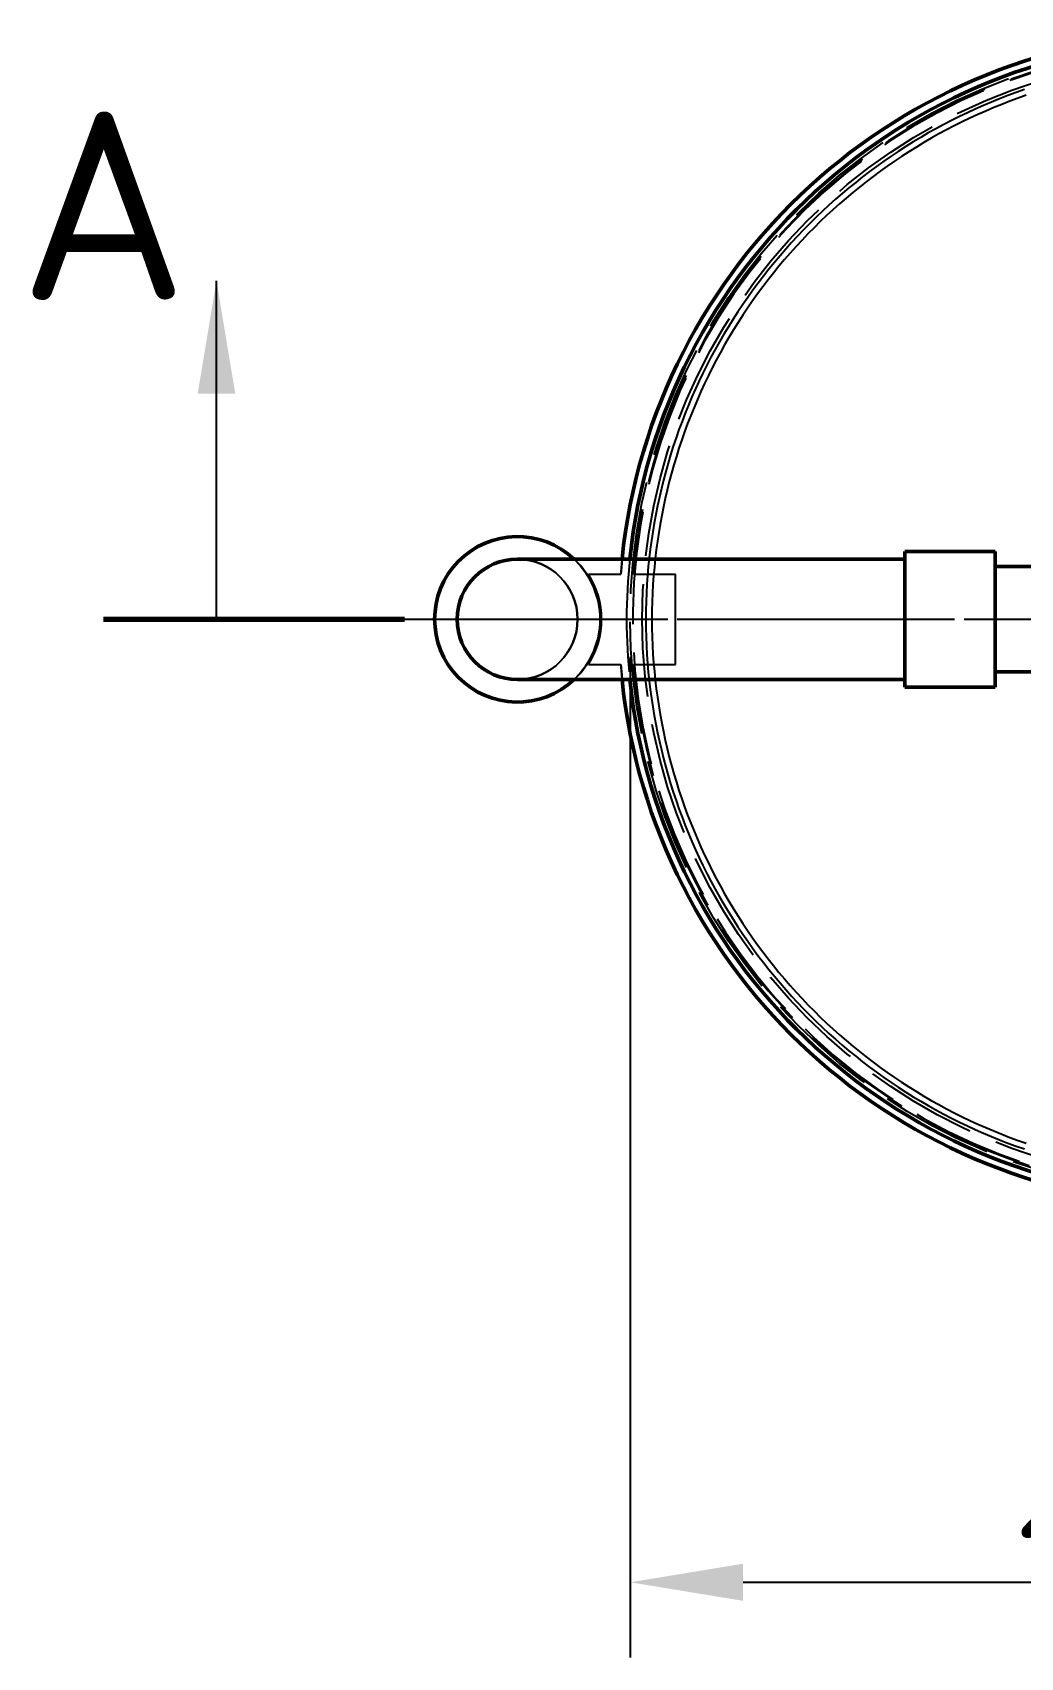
# Model space of a CAD drawing. Header units: millimetres. Extents: x 0 to 420, y 0 to 297.
# Drawn here: x 53.31 to 79.58, y 101.8 to 145 of the extents above; entities that cross this region are included whole.
import ezdxf
from ezdxf.enums import TextEntityAlignment as Align

# ---------------------------------------------------------------- set-up
doc = ezdxf.new("R2010")
doc.units = ezdxf.units.MM
doc.linetypes.add('ISO02-TRAZOS', pattern=[3.75, 3, -0.75])
doc.linetypes.add('ISO04-TRAZO-PUNTO', pattern=[7.625, 6, -0.75, 0.125, -0.75])
for name, color, linetype, lineweight in [('01-VISIBLE', 7, 'CONTINUOUS', 50), ('02-OCULTA', 4, 'ISO02-TRAZOS', 25), ('03-EJE', 1, 'ISO04-TRAZO-PUNTO', 25), ('04-COTA', 3, 'CONTINUOUS', 25), ('06-TEXTO', 7, 'CONTINUOUS', 25), ('07-RECUADRO', 7, 'CONTINUOUS', 70), ('08-FINA', 5, 'CONTINUOUS', 25)]:
    doc.layers.add(name, color=color, linetype=linetype, lineweight=lineweight)
doc.styles.add('ISO3098', font='isocpeur.ttf')
doc.dimstyles.new('FLAMA-ISO', dxfattribs={"dimtxt": 3.5, "dimasz": 3, "dimexe": 2, "dimexo": 1, "dimgap": 1, "dimtad": 1, "dimdec": 1, "dimtxsty": 'ISO3098', "dimcen": 2.5, "dimclrd": 3, "dimclre": 3, "dimclrt": 3, "dimazin": 3, "dimtfac": 1, "dimtmove": 0, "dimatfit": 3, "dimlwd": 25, "dimlwe": 25})

msp = doc.modelspace()

# ---------------------------------------------------------------- hatches: boundary and pattern name
at = {"layer": '08-FINA'}
h = msp.add_hatch(color=7, dxfattribs=at)
h.dxf.hatch_style = 1
h.paths.add_polyline_path([(58.2, 138.4), (57.7, 135.4), (58.7, 135.4)])

# ---------------------------------------------------------------- linework, layer by layer
at = {"layer": '01-VISIBLE'}
for p, q in [((76.5, 131), (74.2, 131)), ((78.9, 131.2), (76.5, 131.2)), ((80.403, 130.8), (78.9, 130.8)), ((80.403, 128), (78.9, 128)), ((76.5, 127.8), (74.2, 127.8)), ((78.9, 127.6), (76.5, 127.6))]:
    msp.add_line(p, q, dxfattribs=at)
for points in [[(74.2, 131), (74.1, 131), (74, 131), (73.9, 131), (73.8, 131), (73.7, 131), (73.6, 131), (73.5, 131), (73.4, 131), (73.3, 131), (73.2, 131), (73.1, 131), (73, 131), (72.9, 131), (72.8, 131), (72.7, 131), (72.6, 131), (72.5, 131), (72.4, 131), (72.3, 131), (72.2, 131), (72.1, 131), (72, 131), (71.9, 131), (71.8, 131), (71.7, 131), (71.6, 131), (71.5, 131), (71.4, 131), (71.3, 131), (71.2, 131), (71.1, 131), (71, 131), (70.9, 131), (70.8, 131), (70.7, 131), (70.6, 131), (70.5, 131), (70.4, 131), (70.3, 131), (70.2, 131), (70.1, 131), (70, 131), (69.9, 131), (69.8, 131), (69.7, 131), (69.6, 131), (69.5, 131), (69.4, 131), (69.3, 131), (69.2, 131), (69.1, 131), (69, 131), (68.9, 131), (68.8, 131), (68.7, 131), (68.6, 131), (68.5, 131), (68.4, 131), (68.3, 131), (68.2, 131), (68.1, 131), (68, 131), (67.9, 131), (67.8, 131), (67.7, 131), (67.6, 131), (67.5, 131), (67.4, 131), (67.3, 131), (67.2, 131), (67.1, 131), (67, 131), (66.9, 131), (66.8, 131), (66.7, 131), (66.6, 131), (66.5, 131), (66.4, 131), (66.3, 131), (66.2, 131)], [(76.5, 127.6), (76.5, 127.7), (76.5, 127.8), (76.5, 127.9), (76.5, 128), (76.5, 128.1), (76.5, 128.2), (76.5, 128.3), (76.5, 128.4), (76.5, 128.5), (76.5, 128.6), (76.5, 128.7), (76.5, 128.8), (76.5, 128.9), (76.5, 129), (76.5, 129.1), (76.5, 129.2), (76.5, 129.3), (76.5, 129.4), (76.5, 129.5), (76.5, 129.6), (76.5, 129.7), (76.5, 129.8), (76.5, 129.9), (76.5, 130), (76.5, 130.1), (76.5, 130.2), (76.5, 130.3), (76.5, 130.4), (76.5, 130.5), (76.5, 130.6), (76.5, 130.7), (76.5, 130.8), (76.5, 130.9), (76.5, 131), (76.5, 131.1), (76.5, 131.2)], [(78.9, 127.6), (78.9, 127.7), (78.9, 127.8), (78.9, 127.9), (78.9, 128), (78.9, 128.1), (78.9, 128.2), (78.9, 128.3), (78.9, 128.4), (78.9, 128.5), (78.9, 128.6), (78.9, 128.7), (78.9, 128.8), (78.9, 128.9), (78.9, 129), (78.9, 129.1), (78.9, 129.2), (78.9, 129.3), (78.9, 129.4), (78.9, 129.5), (78.9, 129.6), (78.9, 129.7), (78.9, 129.8), (78.9, 129.9), (78.9, 130), (78.9, 130.1), (78.9, 130.2), (78.9, 130.3), (78.9, 130.4), (78.9, 130.5), (78.9, 130.6), (78.9, 130.7), (78.9, 130.8), (78.9, 130.9), (78.9, 131), (78.9, 131.1), (78.9, 131.2)], [(74.2, 127.8), (74.1, 127.8), (74, 127.8), (73.9, 127.8), (73.8, 127.8), (73.7, 127.8), (73.6, 127.8), (73.5, 127.8), (73.4, 127.8), (73.3, 127.8), (73.2, 127.8), (73.1, 127.8), (73, 127.8), (72.9, 127.8), (72.8, 127.8), (72.7, 127.8), (72.6, 127.8), (72.5, 127.8), (72.4, 127.8), (72.3, 127.8), (72.2, 127.8), (72.1, 127.8), (72, 127.8), (71.9, 127.8), (71.8, 127.8), (71.7, 127.8), (71.6, 127.8), (71.5, 127.8), (71.4, 127.8), (71.3, 127.8), (71.2, 127.8), (71.1, 127.8), (71, 127.8), (70.9, 127.8), (70.8, 127.8), (70.7, 127.8), (70.6, 127.8), (70.5, 127.8), (70.4, 127.8), (70.3, 127.8), (70.2, 127.8), (70.1, 127.8), (70, 127.8), (69.9, 127.8), (69.8, 127.8), (69.7, 127.8), (69.6, 127.8), (69.5, 127.8), (69.4, 127.8), (69.3, 127.8), (69.2, 127.8), (69.1, 127.8), (69, 127.8), (68.9, 127.8), (68.8, 127.8), (68.7, 127.8), (68.6, 127.8), (68.5, 127.8), (68.4, 127.8), (68.3, 127.8), (68.2, 127.8), (68.1, 127.8), (68, 127.8), (67.9, 127.8), (67.8, 127.8), (67.7, 127.8), (67.6, 127.8), (67.5, 127.8), (67.4, 127.8), (67.3, 127.8), (67.2, 127.8), (67.1, 127.8), (67, 127.8), (66.9, 127.8), (66.8, 127.8), (66.7, 127.8), (66.6, 127.8), (66.5, 127.8), (66.4, 127.8), (66.3, 127.8), (66.2, 127.8)]]:
    msp.add_lwpolyline(points, dxfattribs=at)
for centre, radius, start, end in [((84.5, 129.4), 15.6, 7.3659, 174.1132), ((84.5, 129.4), 15.396, 7.464, 174.0349), ((66.2, 129.4), 2.2, 46.6582, -46.6582), ((66.2, 129.4), 1.6, 90, -90), ((84.5, 129.4), 15.6, -174.1132, -7.3659), ((84.5, 129.4), 15.396, -174.0349, -7.464)]:
    msp.add_arc(centre, radius, start, end, dxfattribs=at)
at = {"layer": '02-OCULTA'}
for p, q in [((68.091, 130.6), (68.946, 130.6)), ((68.091, 130.6), (68.946, 130.6)), ((69.287, 130.6), (70.4, 130.6)), ((69.287, 130.6), (70.4, 130.6)), ((70.4, 128.2), (70.4, 130.6)), ((70.4, 128.2), (70.4, 130.6)), ((68.091, 128.2), (68.946, 128.2)), ((68.091, 128.2), (68.946, 128.2)), ((69.287, 128.2), (70.4, 128.2)), ((69.287, 128.2), (70.4, 128.2))]:
    msp.add_line(p, q, dxfattribs=at)
for points in [[(79.679, 143.482), (79.458, 143.404), (79.239, 143.323), (79.021, 143.239), (78.804, 143.151), (78.589, 143.06), (78.375, 142.966), (78.163, 142.868), (77.952, 142.767), (77.743, 142.662), (77.535, 142.554), (77.329, 142.443), (77.125, 142.329), (76.923, 142.212), (76.723, 142.091), (76.525, 141.967), (76.328, 141.841), (76.134, 141.711), (75.941, 141.578), (75.751, 141.442), (75.563, 141.303), (75.377, 141.161), (75.194, 141.016), (75.012, 140.869), (74.833, 140.718), (74.657, 140.565), (74.483, 140.409), (74.311, 140.25), (74.142, 140.089), (73.975, 139.925), (73.811, 139.758), (73.65, 139.589), (73.491, 139.417), (73.335, 139.243), (73.182, 139.067), (73.032, 138.888), (72.884, 138.706), (72.739, 138.523), (72.598, 138.337), (72.459, 138.149), (72.323, 137.959), (72.19, 137.766), (72.06, 137.572), (71.933, 137.375), (71.81, 137.177), (71.689, 136.977), (71.572, 136.774), (71.457, 136.57), (71.346, 136.365), (71.239, 136.157), (71.134, 135.948), (71.033, 135.737), (70.935, 135.525), (70.84, 135.311), (70.749, 135.096), (70.662, 134.879), (70.577, 134.661), (70.496, 134.442), (70.419, 134.221), (70.345, 133.999), (70.274, 133.777), (70.207, 133.553), (70.144, 133.328), (70.084, 133.102), (70.027, 132.875), (69.974, 132.647), (69.925, 132.418), (69.879, 132.189), (69.837, 131.959), (69.799, 131.729), (69.764, 131.497), (69.733, 131.266), (69.705, 131.034), (69.681, 130.801), (69.661, 130.568), (69.645, 130.335), (69.632, 130.101), (69.623, 129.868), (69.618, 129.634), (69.616, 129.4), (69.617, 129.166), (69.623, 128.933), (69.632, 128.699), (69.645, 128.466), (69.661, 128.232), (69.681, 127.999), (69.705, 127.767), (69.733, 127.535), (69.764, 127.303), (69.799, 127.072), (69.837, 126.841), (69.88, 126.611), (69.925, 126.382), (69.975, 126.153), (70.027, 125.926), (70.084, 125.699), (70.144, 125.473), (70.207, 125.248), (70.274, 125.024), (70.345, 124.801), (70.419, 124.579), (70.496, 124.359), (70.577, 124.139), (70.662, 123.921), (70.749, 123.705), (70.841, 123.489), (70.935, 123.275), (71.033, 123.063), (71.134, 122.852), (71.239, 122.643), (71.346, 122.436), (71.457, 122.23), (71.571, 122.026), (71.689, 121.824), (71.809, 121.623), (71.933, 121.425), (72.06, 121.229), (72.19, 121.034), (72.323, 120.842), (72.459, 120.652), (72.597, 120.463), (72.739, 120.278), (72.884, 120.094), (73.032, 119.913), (73.182, 119.734), (73.335, 119.557), (73.491, 119.383), (73.65, 119.211), (73.811, 119.042), (73.975, 118.875), (74.142, 118.711), (74.311, 118.55), (74.483, 118.391), (74.657, 118.235), (74.833, 118.082), (75.012, 117.932), (75.194, 117.784), (75.377, 117.639), (75.563, 117.497), (75.751, 117.359), (75.941, 117.223), (76.134, 117.09), (76.328, 116.96), (76.525, 116.833), (76.723, 116.709), (76.923, 116.589), (77.125, 116.471), (77.329, 116.357), (77.535, 116.246), (77.743, 116.138), (77.952, 116.034), (78.163, 115.933), (78.375, 115.835), (78.589, 115.74), (78.804, 115.649), (79.021, 115.561), (79.239, 115.477), (79.458, 115.396), (79.679, 115.319)], [(79.731, 143.331), (79.512, 143.254), (79.295, 143.174), (79.08, 143.09), (78.865, 143.004), (78.652, 142.913), (78.441, 142.82), (78.231, 142.723), (78.022, 142.623), (77.815, 142.519), (77.61, 142.413), (77.407, 142.303), (77.205, 142.19), (77.005, 142.074), (76.807, 141.954), (76.611, 141.832), (76.416, 141.707), (76.224, 141.578), (76.034, 141.447), (75.846, 141.312), (75.66, 141.175), (75.476, 141.034), (75.294, 140.891), (75.115, 140.745), (74.938, 140.596), (74.763, 140.445), (74.591, 140.29), (74.421, 140.133), (74.254, 139.974), (74.089, 139.811), (73.926, 139.647), (73.767, 139.479), (73.61, 139.31), (73.455, 139.137), (73.304, 138.963), (73.155, 138.786), (73.009, 138.606), (72.866, 138.425), (72.725, 138.241), (72.588, 138.055), (72.453, 137.867), (72.322, 137.676), (72.193, 137.484), (72.068, 137.29), (71.945, 137.094), (71.826, 136.895), (71.71, 136.695), (71.597, 136.494), (71.487, 136.29), (71.381, 136.085), (71.277, 135.878), (71.177, 135.669), (71.08, 135.459), (70.987, 135.248), (70.897, 135.035), (70.81, 134.821), (70.726, 134.605), (70.646, 134.388), (70.57, 134.17), (70.496, 133.95), (70.427, 133.73), (70.361, 133.508), (70.298, 133.286), (70.239, 133.062), (70.183, 132.837), (70.131, 132.612), (70.082, 132.386), (70.037, 132.159), (69.995, 131.932), (69.957, 131.704), (69.923, 131.475), (69.892, 131.246), (69.865, 131.016), (69.842, 130.786), (69.822, 130.555), (69.805, 130.325), (69.793, 130.094), (69.783, 129.863), (69.778, 129.631), (69.776, 129.4), (69.778, 129.169), (69.783, 128.938), (69.792, 128.707), (69.805, 128.476), (69.821, 128.245), (69.841, 128.015), (69.865, 127.784), (69.892, 127.555), (69.923, 127.326), (69.957, 127.097), (69.995, 126.869), (70.037, 126.641), (70.082, 126.414), (70.13, 126.188), (70.183, 125.963), (70.238, 125.738), (70.298, 125.515), (70.36, 125.292), (70.427, 125.071), (70.496, 124.85), (70.57, 124.631), (70.646, 124.413), (70.726, 124.196), (70.81, 123.98), (70.897, 123.766), (70.987, 123.553), (71.08, 123.341), (71.177, 123.131), (71.277, 122.922), (71.381, 122.716), (71.487, 122.51), (71.597, 122.307), (71.71, 122.105), (71.826, 121.905), (71.946, 121.707), (72.068, 121.511), (72.194, 121.316), (72.322, 121.124), (72.454, 120.934), (72.588, 120.746), (72.725, 120.56), (72.866, 120.376), (73.009, 120.194), (73.155, 120.015), (73.304, 119.838), (73.455, 119.663), (73.61, 119.491), (73.767, 119.321), (73.926, 119.154), (74.089, 118.989), (74.253, 118.827), (74.421, 118.667), (74.591, 118.51), (74.763, 118.356), (74.938, 118.204), (75.115, 118.055), (75.294, 117.909), (75.476, 117.766), (75.66, 117.626), (75.846, 117.488), (76.034, 117.354), (76.224, 117.222), (76.416, 117.094), (76.611, 116.968), (76.807, 116.846), (77.005, 116.727), (77.205, 116.611), (77.407, 116.498), (77.61, 116.388), (77.815, 116.281), (78.022, 116.178), (78.231, 116.078), (78.441, 115.981), (78.652, 115.887), (78.865, 115.797), (79.08, 115.71), (79.295, 115.627), (79.512, 115.547), (79.731, 115.47)], [(76.5, 131.2), (76.5, 131.094), (76.5, 130.988), (76.5, 130.883), (76.5, 130.777), (76.5, 130.671), (76.5, 130.565), (76.5, 130.459), (76.5, 130.353), (76.5, 130.247), (76.5, 130.141), (76.5, 130.035), (76.5, 129.93), (76.5, 129.824), (76.5, 129.718), (76.5, 129.612), (76.5, 129.506), (76.5, 129.4)], [(76.5, 127.8), (76.5, 127.9), (76.5, 128), (76.5, 128.1), (76.5, 128.2), (76.5, 128.3), (76.5, 128.4), (76.5, 128.5), (76.5, 128.6), (76.5, 128.7), (76.5, 128.8), (76.5, 128.9), (76.5, 129), (76.5, 129.1), (76.5, 129.2), (76.5, 129.3), (76.5, 129.4), (76.5, 129.5), (76.5, 129.6), (76.5, 129.7), (76.5, 129.8), (76.5, 129.9), (76.5, 130), (76.5, 130.1), (76.5, 130.2), (76.5, 130.3), (76.5, 130.4), (76.5, 130.5), (76.5, 130.6), (76.5, 130.7), (76.5, 130.8), (76.5, 130.9), (76.5, 131)], [(76.5, 131), (76.5, 130.894), (76.5, 130.787), (76.5, 130.68), (76.5, 130.574), (76.5, 130.467), (76.5, 130.36), (76.5, 130.254), (76.5, 130.147), (76.5, 130.04), (76.5, 129.934), (76.5, 129.827), (76.5, 129.72), (76.5, 129.614), (76.5, 129.507), (76.5, 129.4)], [(78.9, 131.2), (78.9, 131.094), (78.9, 130.988), (78.9, 130.883), (78.9, 130.777), (78.9, 130.671), (78.9, 130.565), (78.9, 130.459), (78.9, 130.353), (78.9, 130.247), (78.9, 130.141), (78.9, 130.035), (78.9, 129.93), (78.9, 129.824), (78.9, 129.718), (78.9, 129.612), (78.9, 129.506), (78.9, 129.4)], [(78.9, 128), (78.9, 128.1), (78.9, 128.2), (78.9, 128.3), (78.9, 128.4), (78.9, 128.5), (78.9, 128.6), (78.9, 128.7), (78.9, 128.8), (78.9, 128.9), (78.9, 129), (78.9, 129.1), (78.9, 129.2), (78.9, 129.3), (78.9, 129.4), (78.9, 129.5), (78.9, 129.6), (78.9, 129.7), (78.9, 129.8), (78.9, 129.9), (78.9, 130), (78.9, 130.1), (78.9, 130.2), (78.9, 130.3), (78.9, 130.4), (78.9, 130.5), (78.9, 130.6), (78.9, 130.7), (78.9, 130.8)], [(78.9, 130.8), (78.9, 130.693), (78.9, 130.585), (78.9, 130.477), (78.9, 130.369), (78.9, 130.262), (78.9, 130.154), (78.9, 130.046), (78.9, 129.939), (78.9, 129.831), (78.9, 129.723), (78.9, 129.616), (78.9, 129.508), (78.9, 129.4)], [(76.5, 129.4), (76.5, 129.3), (76.5, 129.2), (76.5, 129.1), (76.5, 129), (76.5, 128.9), (76.5, 128.8), (76.5, 128.7), (76.5, 128.6), (76.5, 128.5), (76.5, 128.4), (76.5, 128.3), (76.5, 128.2), (76.5, 128.1), (76.5, 128), (76.5, 127.9), (76.5, 127.8), (76.5, 127.7), (76.5, 127.6)], [(76.5, 129.4), (76.5, 129.3), (76.5, 129.2), (76.5, 129.1), (76.5, 129), (76.5, 128.9), (76.5, 128.8), (76.5, 128.7), (76.5, 128.6), (76.5, 128.5), (76.5, 128.4), (76.5, 128.3), (76.5, 128.2), (76.5, 128.1), (76.5, 128), (76.5, 127.9), (76.5, 127.8)], [(78.9, 129.4), (78.9, 129.3), (78.9, 129.2), (78.9, 129.1), (78.9, 129), (78.9, 128.9), (78.9, 128.8), (78.9, 128.7), (78.9, 128.6), (78.9, 128.5), (78.9, 128.4), (78.9, 128.3), (78.9, 128.2), (78.9, 128.1), (78.9, 128)], [(78.9, 129.4), (78.9, 129.3), (78.9, 129.2), (78.9, 129.1), (78.9, 129), (78.9, 128.9), (78.9, 128.8), (78.9, 128.7), (78.9, 128.6), (78.9, 128.5), (78.9, 128.4), (78.9, 128.3), (78.9, 128.2), (78.9, 128.1), (78.9, 128), (78.9, 127.9), (78.9, 127.8), (78.9, 127.7), (78.9, 127.6)]]:
    msp.add_lwpolyline(points, dxfattribs=at)
for centre, radius in [((84.5, 129.4), 15.3), ((84.5, 129.4), 15.3), ((84.5, 129.4), 15.3), ((84.5, 129.4), 14.98), ((84.5, 129.4), 14.98), ((84.5, 129.4), 14.98), ((84.5, 129.4), 14.98), ((84.5, 129.4), 14.98), ((66.2, 129.4), 2.2), ((66.2, 129.4), 1.6), ((66.2, 129.4), 1.6), ((66.2, 129.4), 1.6)]:
    msp.add_circle(centre, radius, dxfattribs=at)
for centre, radius, start, end in [((84.5, 129.4), 15.6, 0, 175.5883), ((84.5, 129.4), 15.236, 0, -91.1282), ((84.5, 129.4), 15.26, 0, 175.4898), ((84.5, 129.4), 15.26, 0, 175.4898), ((66.2, 129.4), 1.6, 0, 90), ((66.2, 129.4), 2.2, 0, 46.6582), ((84.5, 129.4), 15.6, 174.1132, 175.5883), ((84.5, 129.4), 15.396, 174.0349, -174.0349), ((66.2, 129.4), 2.24, -32.3924, 32.3924), ((66.2, 129.4), 2.24, -32.3924, 32.3924), ((66.2, 129.4), 1.6, -90, 0), ((66.2, 129.4), 2.2, -46.6582, 0), ((84.5, 129.4), 15.6, -175.5883, 0), ((84.5, 129.4), 15.26, -175.4898, 0), ((84.5, 129.4), 15.26, -175.4898, 0), ((84.5, 129.4), 15.6, -175.5883, -174.1132)]:
    msp.add_arc(centre, radius, start, end, dxfattribs=at)
at = {"layer": '03-EJE'}
for p, q in [((55.2, 129.4), (113.8, 129.4)), ((64.2, 129.4), (104.8, 129.4))]:
    msp.add_line(p, q, dxfattribs=at)
at = {"layer": '07-RECUADRO'}
msp.add_line((55.2, 129.4), (63.2, 129.4), dxfattribs=at)
at = {"layer": '08-FINA'}
msp.add_line((58.2, 129.4), (58.2, 138.4), dxfattribs=at)

# ---------------------------------------------------------------- texts
at = {"layer": '06-TEXTO', "style": 'ISO3098'}
msp.add_text('A', height=5, dxfattribs=at).set_placement((55.2, 140.4), align=Align.MIDDLE_CENTER)

# ---------------------------------------------------------------- dimensions: what is measured, and where the dimension line sits
at = {"layer": '04-COTA'}
msp.add_linear_dim(base=(69.2, 103.8), p1=(69.2, 129.4), p2=(99.8, 129.4), dimstyle='FLAMA-ISO', override={"dimlfac": 5, "dimpost": '%%c<>'}, dxfattribs=at).render()

doc.saveas('drawing.dxf')
